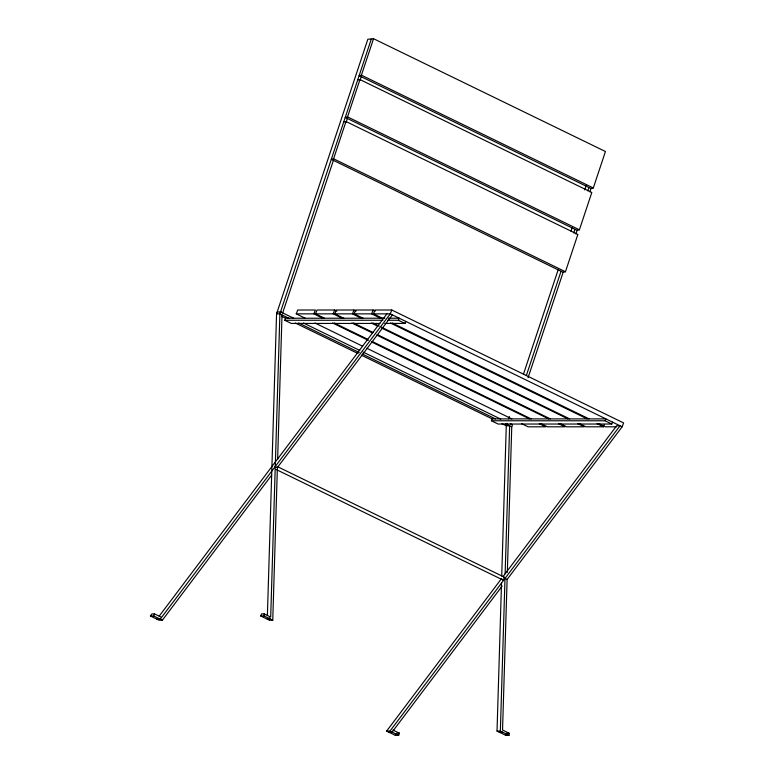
<?xml version="1.0" encoding="UTF-8"?>
<svg xmlns="http://www.w3.org/2000/svg" width="774" height="774" viewBox="0 0 774 774"><rect width="100%" height="100%" fill="white"/><g stroke="black" fill="none" stroke-linecap="round" stroke-linejoin="round"><path stroke-width="1.16" d="M272.758 620.197L264.089 615.969L264.157 613.879L261.554 613.879L260.732 615.969L269.4 620.197L272.758 620.197L277.382 467.544L392.399 314.892L622.122 426.803L623.631 422.943L391.789 310.006L374.935 310.006L373.426 313.857L382.395 318.22M267.388 615.553L276.56 313.867L367.853 39.232L373.542 38.7L605.442 151.511L593.31 187.976L591.017 188.508L359.117 75.707L361.41 75.175L593.31 187.976M269.4 620.197L269.468 617.787M371.249 39.232L279.888 313.867L270.697 617.062L264.157 613.879M277.634 459.311L282.007 314.892M622.122 426.803L507.115 579.455L502.539 730.008L509.079 733.201L509.021 735.29L505.693 735.29L497.024 731.072L501.513 583.045M501.726 576.02L506.283 425.777L502.045 423.707M509.021 735.29L500.352 731.072L504.996 578.42L507.115 579.455M505.132 573.805L509.64 425.777L505.354 423.697M507.328 572.431L511.759 426.803L512.475 424.839L510.318 423.678M333.584 158.805L345.997 121.508L577.859 234.435L565.446 271.742L563.153 272.274L331.291 159.338L333.584 158.805L565.446 271.742M347.536 116.884L359.949 79.558L591.81 192.484L579.397 229.82L577.104 230.342L345.233 117.416L347.536 116.884L579.397 229.82M361.41 75.175L373.542 38.7M333.41 160.373L282.665 312.938L280.536 311.903M346.133 122.147L347.362 118.451M360.142 80.022L361.235 76.732M507.105 423.349L506.341 425.632L507.115 423.678M508.624 418.773L509.389 416.48M523.466 374.142L558.46 268.868M571.009 231.107L572.15 227.672M584.709 189.911L586.228 185.334M526.339 375.535L561.034 271.239M573.747 233.003L574.976 229.317M587.776 190.849L588.898 187.472M528.071 377.712L563.153 272.274M575.875 234.038L577.104 230.342M589.894 191.884L591.017 188.508M154.519 613.888L151.946 613.888L150.369 615.978L153.697 615.978L154.519 613.888L161.06 617.072M280.652 311.903L277.334 311.903L276.56 313.867L279.888 313.867L280.652 311.903L293.665 318.24M379.87 323.445L291.305 323.445L284.755 320.262L285.548 318.23L384.804 318.22M296.229 313.857L297.738 310.006L315.376 310.006L313.867 313.857L296.229 313.857L305.198 318.23M324.5 318.23L315.531 313.857L317.04 310.006L334.678 310.006L336.845 311.061M315.531 313.857L333.168 313.857L334.678 310.006M343.762 318.23L334.794 313.857L336.303 310.006L353.979 310.006L356.146 311.061M334.794 313.857L352.47 313.857L353.979 310.006M363.064 318.23L354.095 313.857L355.605 310.006L373.145 310.006L375.313 311.061M354.095 313.857L371.636 313.857L373.145 310.006M391.789 310.006L390.28 313.857L160.237 619.171L156.928 619.171M387.687 320.252L398.455 320.252L399.249 318.22L388.413 318.22M384.649 323.445L404.996 323.435L405.789 321.413M491.422 420.785L492.158 418.898L605.858 418.889L605.123 420.775L491.422 420.785L498.088 424.036L611.789 424.026L612.524 422.13M501.649 578.42L386.632 731.082L395.301 735.3L398.658 735.3L399.481 733.21L392.931 730.017M579.533 423.688L585.918 426.803L603.459 426.803L604.213 424.868M505.693 735.29L506.515 733.201M159.221 616.104L386.923 313.857M150.369 615.978L159.057 620.206L162.366 620.197L271.722 475.052M503.042 576.572L616.675 425.768L620.003 425.768L389.99 731.082L386.632 731.082M502.181 585.995L392.108 732.107L388.751 732.107M395.301 735.3L396.878 733.21M357.656 80.09L359.949 79.558M343.704 122.04L345.997 121.508M373.426 313.857L390.28 313.857L392.399 314.892M284.755 320.262L382.898 320.252M506.283 425.777L509.64 425.777L511.759 426.803M616.539 426.803L605.249 426.803L598.863 423.688M260.732 615.969L264.089 615.969M267.272 619.161L270.629 619.161M497.024 731.072L500.352 731.072M499.143 732.107L502.471 732.107M397.739 733.21L399.481 733.21M507.367 733.201L509.079 733.201M605.123 420.775L611.789 424.026M398.455 320.252L404.996 323.435M392.186 322.99L589.014 418.889M371.636 313.857L380.605 318.22M390.396 322.99L587.214 418.889M597.073 423.688L603.459 426.803M372.855 323L379.347 326.154M381.505 327.209L569.674 418.889M352.47 313.857L361.439 318.23M371.22 323L377.712 326.154M382.037 328.263L568.048 418.889M577.907 423.688L584.283 426.803L566.616 426.803L560.231 423.697M353.554 323L373.02 332.481M377.344 334.591L550.372 418.889M333.168 313.857L342.137 318.23M351.918 323L372.468 333.004M376.793 335.113L548.747 418.889M558.605 423.697L564.981 426.803L547.344 426.803L540.968 423.697M334.281 323L367.805 339.331M372.139 341.44L531.109 418.889M313.867 313.857L322.835 318.23M332.627 323L368.308 340.386M371.559 341.963L529.445 418.889M539.304 423.697L545.689 426.803L528.042 426.803L521.666 423.697M314.979 323L362.571 346.181M366.895 348.29L511.808 418.889M303.427 322.99L359.794 350.458M363.054 352.044L500.739 419.121M279.888 313.867L288.857 318.23M298.648 323L359.204 352.509M362.455 354.086L495.466 418.889M281.639 316.324L285.529 318.23M295.32 323L358.062 353.563M361.294 355.14L492.158 418.898M277.489 466.654L503.98 576.998M275.263 466.509L277.382 467.544M276.173 469.508L502.665 579.852M153.697 615.978L162.366 620.197M389.99 731.082L398.658 735.3M503.593 577.085A1.577 0.639 -64 0 1 504.203 577.772A1.577 0.639 -64 0 1 503.206 579.649A1.577 0.639 -64 0 1 502.423 579.291"/></g></svg>
